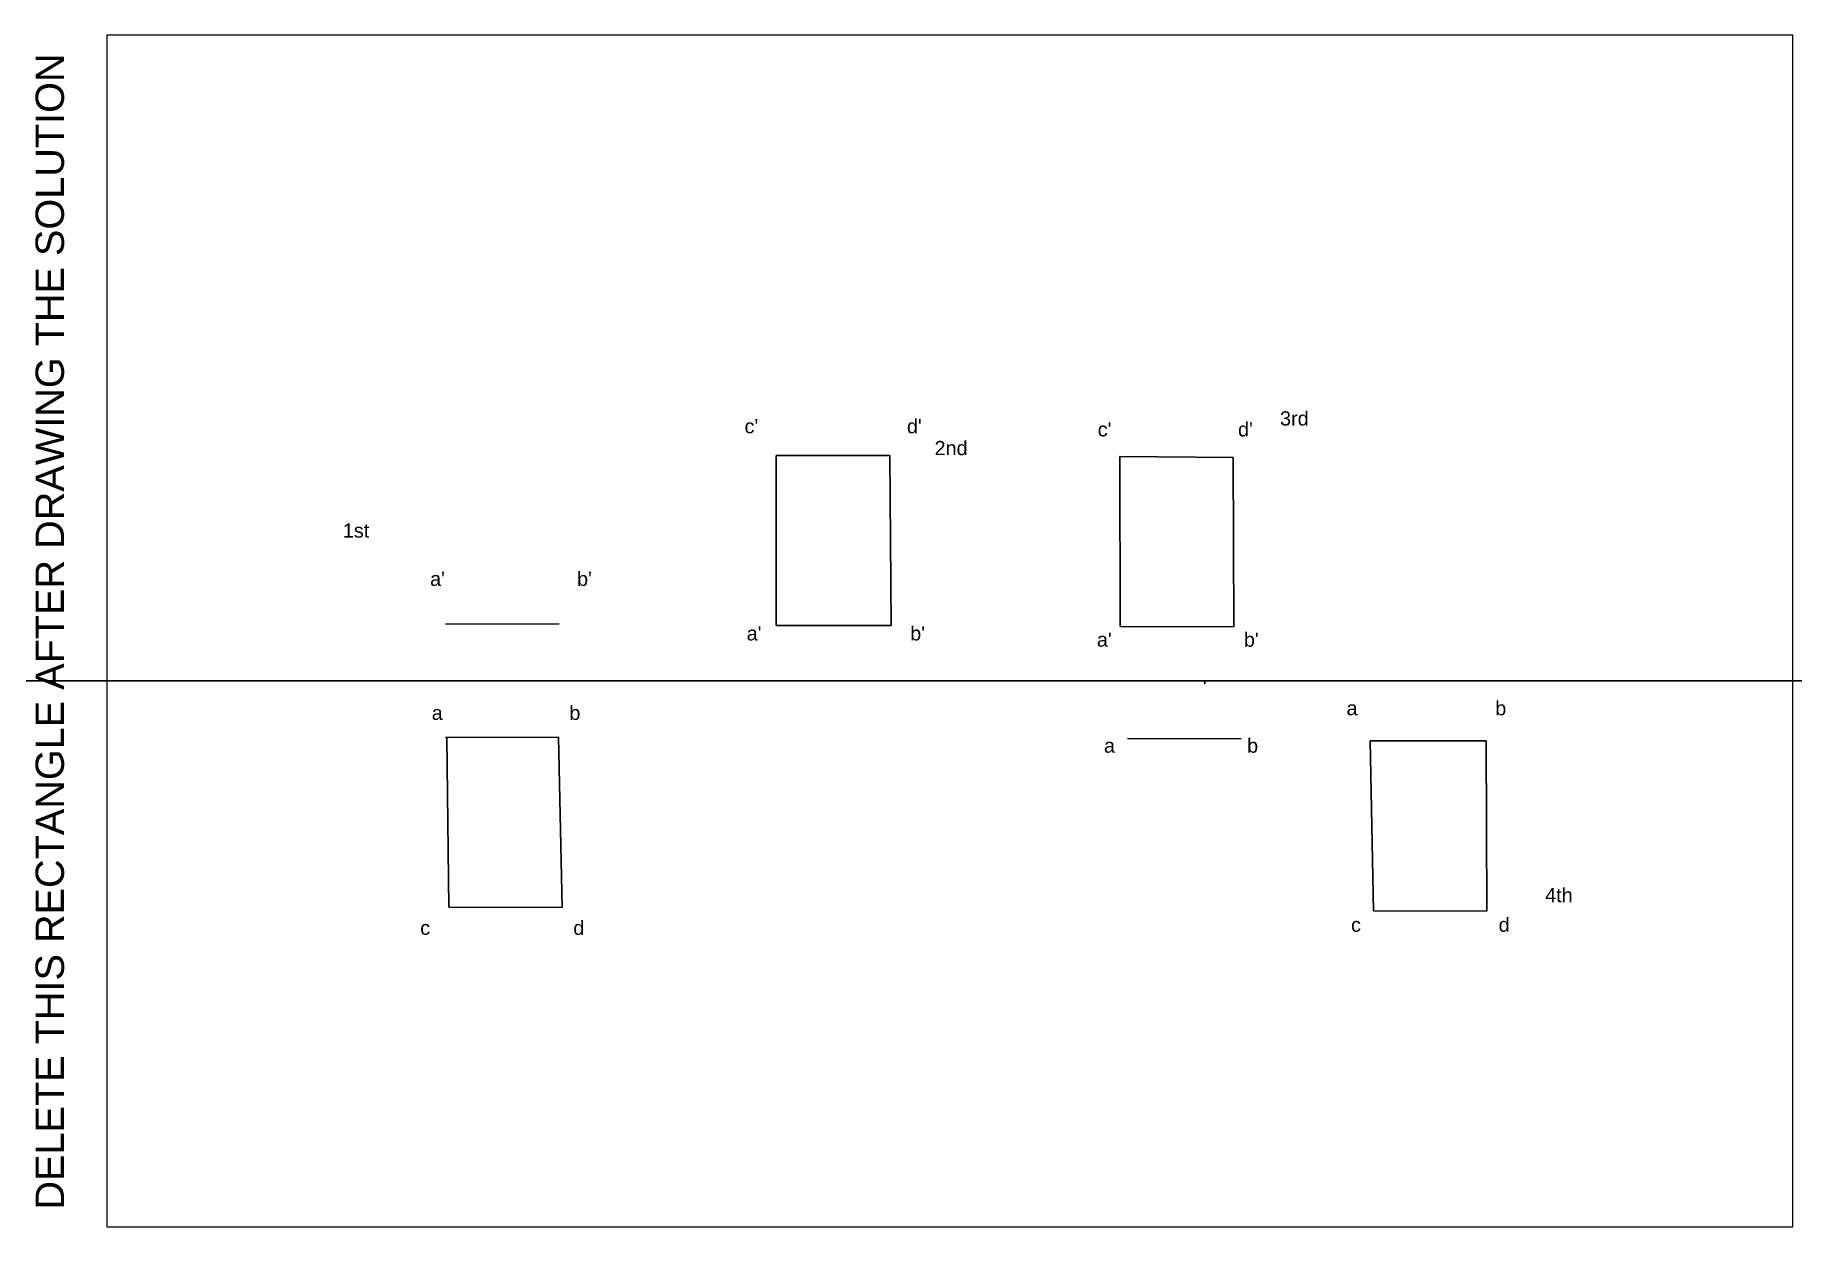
# Model space of a CAD drawing. Header units: millimetres. Extents: x -13 to 297, y 0 to 210.
import ezdxf

# ---------------------------------------------------------------- set-up
doc = ezdxf.new("R2010")
doc.units = ezdxf.units.MM
doc.layers.add('Comments', color=10, linetype='Continuous', lineweight=13, plot=False)
doc.layers.add('thick continuous', color=7, linetype='Continuous', lineweight=30)
doc.styles.get("Standard").update_dxf_attribs({"font": 'arial.ttf'})

msp = doc.modelspace()

# ---------------------------------------------------------------- linework, layer by layer
msp.add_lwpolyline([(0, 0), (297, 0), (297, 210), (0, 210)], close=True)
at = {"layer": 'thick continuous'}
for p, q in [((117.92, 105.95), (117.92, 135.95)), ((117.92, 135.95), (137.92, 135.95)), ((137.92, 135.95), (138.17, 105.95)), ((178.5, 105.77), (178.43, 135.77)), ((178.43, 135.77), (198.43, 135.56)), ((198.43, 135.56), (198.5, 105.71)), ((59.67, 106.22), (79.67, 106.28)), ((138.17, 105.95), (117.92, 105.95)), ((198.5, 105.71), (178.5, 105.77)), ((193.42, 96.22), (193.43, 95.67)), ((59.67, 86.22), (79.56, 86.28)), ((60.22, 56.31), (59.89, 86.22)), ((79.56, 86.28), (80.22, 56.28)), ((199.8, 85.98), (179.8, 86.05)), ((222.52, 85.67), (223.11, 55.68)), ((242.96, 85.63), (222.52, 85.67)), ((243.11, 55.63), (242.96, 85.63)), ((80.22, 56.28), (60.22, 56.31)), ((223.11, 55.68), (243.11, 55.63))]:
    msp.add_line(p, q, dxfattribs=at)
msp.add_xline((92.37, 96.22), (1, 0), dxfattribs=at)

# ---------------------------------------------------------------- texts
at = {"layer": 'Comments'}
msp.add_text('DELETE THIS RECTANGLE AFTER DRAWING THE SOLUTION', height=5, rotation=90, dxfattribs=at).set_placement((-7.57, 3.05))
at = {"layer": 'thick continuous', "char_height": 2.5, "attachment_point": 1}
for s, width, heights, insert in [("   c'                           d'                                       ", 46.4302, [0], (109.41, 142.34)), ('3rd ', 0.5495, [0], (206.66, 143.71)), ("  c'                       d'", 34.6166, [0], (172.6, 141.79)), ('                                                                                             2nd                                                                ', 105.4983, [6.59], (55.56, 138.49)), ('1st', 11.2641, [0], (41.55, 123.95)), ("a'                        b'", 41.7472, [0], (56.93, 115.44)), ("a'                           b'", 51.6502, [0], (112.7, 105.83)), ('a                       b', 30.8855, [3.91], (57.21, 91.83)), ('  a                        b', 36.265, [0], (173.7, 86.05)), ('4th', 0.8242, [0], (253.37, 59.71)), ('     c                          d', 43.6829, [0], (50.34, 53.95)), (' c                         d', 34.8914, [0], (218.2, 54.49))]:
    msp.add_mtext_dynamic_manual_height_columns(s, width=width, gutter_width=12.5, heights=heights, dxfattribs=dict(at, insert=insert))
for s, insert, width in [(" a'                        b'", (173.42, 104.73), 37.9134), ('   a                         b', (215.46, 92.65), 34.0672)]:
    msp.add_mtext(s, dxfattribs=dict(at, insert=insert, width=width))

doc.saveas('drawing.dxf')
